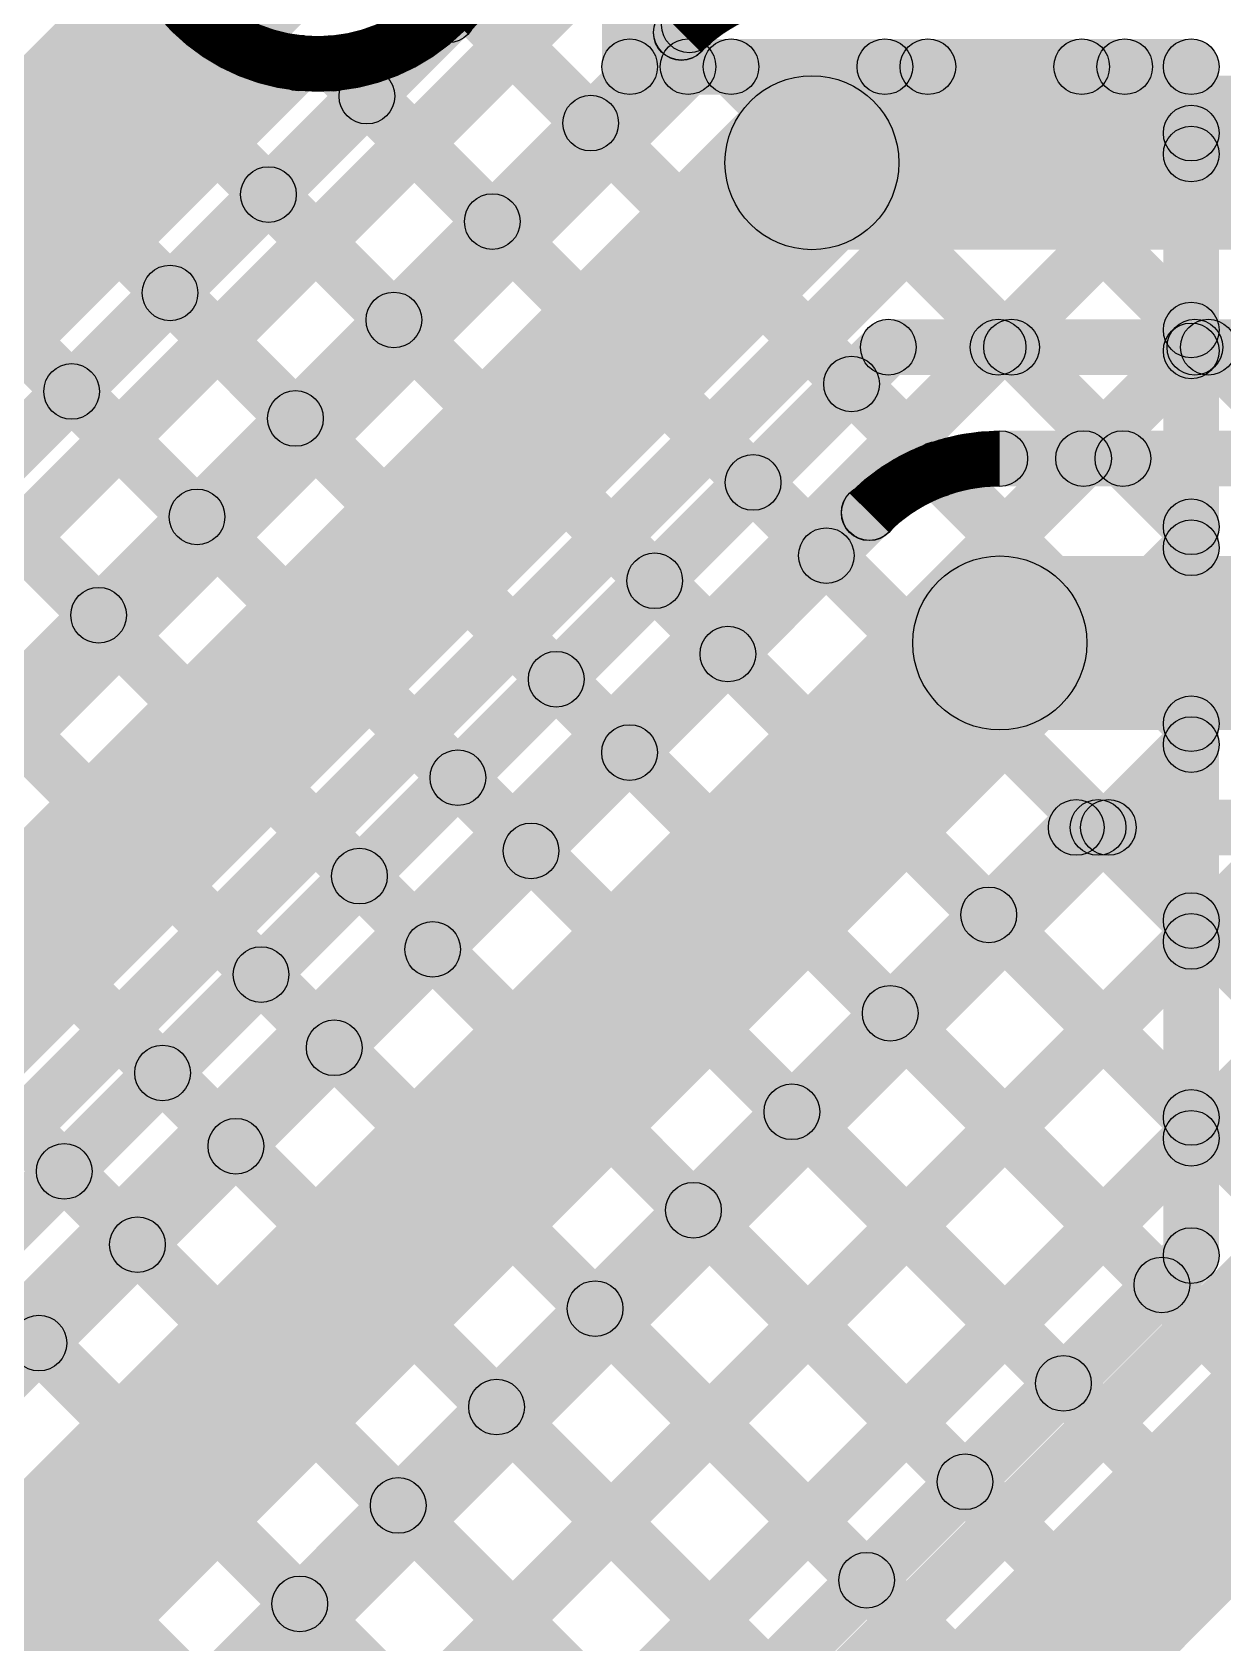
# Model space of a CAD drawing. Header units: millimetres. Extents: x 0.01 to 3.4, y 0.01 to 2.05.
# Drawn here: x 1.502 to 1.673, y 0.8173 to 1.0488 of the extents above; entities that cross this region are included whole.
import ezdxf

# ---------------------------------------------------------------- set-up
doc = ezdxf.new("R2010")
doc.units = ezdxf.units.MM
doc.header["$MEASUREMENT"] = 0
doc.layers.add('BottomLayer', color=5, linetype='Continuous')
doc.layers.add('TopLayer', color=1, linetype='Continuous')

msp = doc.modelspace()

# ---------------------------------------------------------------- hatches: boundary and pattern name
at = {"layer": 'BottomLayer'}
for points in [[(1.38453, 0.85476), (1.37888, 0.86042), (1.68928, 1.17083), (1.69494, 1.16517)], [(1.56547, 1.07506), (1.57113, 1.08072), (1.59922, 1.05263), (1.59356, 1.04697)], [(1.38384, 0.89316), (1.36616, 0.91084), (1.53416, 1.07884), (1.55184, 1.06116)], [(1.5612, 1.05105), (1.56686, 1.0567), (1.58504, 1.03852), (1.57938, 1.03286)], [(1.3966, 0.88047), (1.39094, 0.88612), (1.55891, 1.05409), (1.56457, 1.04843)], [(1.19906, 0.64688), (1.19341, 0.65254), (1.5924, 1.05153), (1.59806, 1.04588)], [(1.54722, 1.03674), (1.55288, 1.0424), (1.5709, 1.02438), (1.56524, 1.01872)], [(1.614, 1.0175), (1.614, 1.0425), (1.799, 1.0425), (1.799, 1.0175)], [(1.21605, 0.61437), (1.19837, 0.63205), (1.60516, 1.03884), (1.62284, 1.02116)], [(1.53308, 1.0226), (1.53873, 1.02826), (1.55676, 1.01023), (1.5511, 1.00458)], [(1.51893, 1.00846), (1.52459, 1.01412), (1.54262, 0.99609), (1.53696, 0.99043)], [(1.62498, 0.9995), (1.62498, 1.0075), (1.799, 1.0075), (1.799, 0.9995)], [(1.19784, 0.55493), (1.19218, 0.56059), (1.63792, 1.00633), (1.64358, 1.00067)], [(1.22881, 0.60168), (1.22316, 0.60734), (1.62215, 1.00633), (1.62781, 1.00067)], [(1.63986, 1.00067), (1.64552, 1.00633), (1.66152, 0.99033), (1.65586, 0.98467)], [(1.65586, 0.98467), (1.65021, 0.99033), (1.66621, 1.00633), (1.67186, 1.00067)], [(1.66814, 1.00067), (1.6738, 1.00633), (1.6898, 0.99033), (1.68414, 0.98467)], [(1.50479, 0.99432), (1.51045, 0.99997), (1.52847, 0.98195), (1.52282, 0.97629)], [(1.61686, 0.99538), (1.62252, 1.00104), (1.63481, 0.98875), (1.62916, 0.98309)], [(1.641, 0.9835), (1.641, 0.9915), (1.773, 0.9915), (1.773, 0.9835)], [(1.49065, 0.98017), (1.49631, 0.98583), (1.51433, 0.96781), (1.50867, 0.96215)], [(1.60272, 0.98124), (1.60838, 0.9869), (1.6189, 0.97638), (1.61324, 0.97072)], [(1.19784, 0.54966), (1.19218, 0.55531), (1.6194, 0.98253), (1.62506, 0.97688)], [(1.58858, 0.9671), (1.59423, 0.97276), (1.60476, 0.96223), (1.5991, 0.95658)], [(1.641, 0.9485), (1.641, 0.9735), (1.773, 0.9735), (1.773, 0.9485)], [(1.21205, 0.51437), (1.19437, 0.53205), (1.63216, 0.96984), (1.64984, 0.95216)], [(1.57443, 0.95296), (1.58009, 0.95862), (1.59062, 0.94809), (1.58496, 0.94243)], [(1.56029, 0.93882), (1.56595, 0.94447), (1.57647, 0.93395), (1.57082, 0.92829)], [(1.19784, 0.35694), (1.19218, 0.3626), (1.76691, 0.93733), (1.77257, 0.93167)], [(1.19784, 0.44179), (1.19218, 0.44745), (1.68206, 0.93733), (1.68772, 0.93167)], [(1.19784, 0.41351), (1.19218, 0.41916), (1.71034, 0.93733), (1.716, 0.93167)], [(1.19784, 0.47008), (1.19218, 0.47573), (1.65377, 0.93733), (1.65943, 0.93167)], [(1.19784, 0.38522), (1.19218, 0.39088), (1.73863, 0.93733), (1.74428, 0.93167)], [(1.22481, 0.50168), (1.21916, 0.50734), (1.64915, 0.93733), (1.65481, 0.93167)], [(1.65198, 0.9305), (1.65198, 0.9385), (1.773, 0.9385), (1.773, 0.9305)], [(1.65229, 0.93167), (1.65795, 0.93733), (2.05756, 0.53772), (2.0519, 0.53206)], [(1.54615, 0.92467), (1.55181, 0.93033), (1.56233, 0.91981), (1.55667, 0.91415)], [(1.63658, 0.9191), (1.64223, 0.92476), (2.04342, 0.52357), (2.03776, 0.51792)], [(1.53201, 0.91053), (1.53767, 0.91619), (1.54819, 0.90567), (1.54253, 0.90001)], [(1.62243, 0.90496), (1.62809, 0.91062), (2.02928, 0.50943), (2.02362, 0.50377)], [(1.51787, 0.89639), (1.52352, 0.90205), (1.53405, 0.89152), (1.52839, 0.88587)], [(1.60829, 0.89082), (1.61395, 0.89647), (2.01513, 0.49529), (2.00948, 0.48963)], [(1.50372, 0.88225), (1.50938, 0.8879), (1.5199, 0.87738), (1.51425, 0.87172)], [(1.59415, 0.87667), (1.59981, 0.88233), (2.00099, 0.48115), (1.99534, 0.47549)], [(1.48958, 0.86811), (1.49524, 0.87376), (1.50576, 0.86324), (1.50011, 0.85758)], [(1.58001, 0.86253), (1.58567, 0.86819), (1.98685, 0.467), (1.98119, 0.46135)], [(1.56587, 0.84839), (1.57152, 0.85405), (1.97271, 0.45286), (1.96705, 0.44721)], [(1.55172, 0.83425), (1.55738, 0.8399), (1.95857, 0.43872), (1.95291, 0.43306)], [(1.53758, 0.82011), (1.54324, 0.82576), (1.94442, 0.42458), (1.93877, 0.41892)]]:
    msp.add_hatch(color=5, dxfattribs=at).paths.add_polyline_path(points)
h = msp.add_hatch(color=5, dxfattribs=at)
edge = h.paths.add_edge_path()
edge.add_arc((1.56174, 1.05126), 0.004, 0, 360)
h = msp.add_hatch(color=5, dxfattribs=at)
edge = h.paths.add_edge_path()
edge.add_arc((1.56174, 1.05126), 0.004, 0, 360)
h = msp.add_hatch(color=5, dxfattribs=at)
edge = h.paths.add_edge_path()
edge.add_arc((1.59639, 1.0498), 0.004, 0, 360)
h = msp.add_hatch(color=5, dxfattribs=at)
edge = h.paths.add_edge_path()
edge.add_arc((1.59523, 1.0487), 0.004, 0, 360)
h = msp.add_hatch(color=5, dxfattribs=at)
edge = h.paths.add_edge_path()
edge.add_arc((1.59523, 1.0487), 0.004, 0, 360)
h = msp.add_hatch(color=5, dxfattribs=at)
edge = h.paths.add_edge_path()
edge.add_arc((1.59526, 1.04874), 0.004, 0, 360)
h = msp.add_hatch(color=5, dxfattribs=at)
edge = h.paths.add_edge_path()
edge.add_arc((1.55005, 1.03957), 0.004, 0, 360)
h = msp.add_hatch(color=5, dxfattribs=at)
edge = h.paths.add_edge_path()
edge.add_arc((1.614, 1.03), 0.0125, 0, 360)
h = msp.add_hatch(color=5, dxfattribs=at)
edge = h.paths.add_edge_path()
edge.add_arc((1.614, 1.03), 0.0125, 0, 360)
h = msp.add_hatch(color=5, dxfattribs=at)
edge = h.paths.add_edge_path()
edge.add_arc((1.58221, 1.03569), 0.004, 0, 360)
h = msp.add_hatch(color=5, dxfattribs=at)
edge = h.paths.add_edge_path()
edge.add_arc((1.53591, 1.02543), 0.004, 0, 360)
h = msp.add_hatch(color=5, dxfattribs=at)
edge = h.paths.add_edge_path()
edge.add_arc((1.56807, 1.02155), 0.004, 0, 360)
h = msp.add_hatch(color=5, dxfattribs=at)
edge = h.paths.add_edge_path()
edge.add_arc((1.52176, 1.01129), 0.004, 0, 360)
h = msp.add_hatch(color=5, dxfattribs=at)
edge = h.paths.add_edge_path()
edge.add_arc((1.55393, 1.00741), 0.004, 0, 360)
h = msp.add_hatch(color=5, dxfattribs=at)
edge = h.paths.add_edge_path()
edge.add_arc((1.62498, 1.0035), 0.004, 0, 360)
h = msp.add_hatch(color=5, dxfattribs=at)
edge = h.paths.add_edge_path()
edge.add_arc((1.62498, 1.0035), 0.004, 0, 360)
h = msp.add_hatch(color=5, dxfattribs=at)
edge = h.paths.add_edge_path()
edge.add_arc((1.64075, 1.0035), 0.004, 0, 360)
h = msp.add_hatch(color=5, dxfattribs=at)
edge = h.paths.add_edge_path()
edge.add_arc((1.64269, 1.0035), 0.004, 0, 360)
h = msp.add_hatch(color=5, dxfattribs=at)
edge = h.paths.add_edge_path()
edge.add_arc((1.66903, 1.0035), 0.004, 0, 360)
h = msp.add_hatch(color=5, dxfattribs=at)
edge = h.paths.add_edge_path()
edge.add_arc((1.67097, 1.0035), 0.004, 0, 360)
h = msp.add_hatch(color=5, dxfattribs=at)
edge = h.paths.add_edge_path()
edge.add_arc((1.61969, 0.99821), 0.004, 0, 360)
h = msp.add_hatch(color=5, dxfattribs=at)
edge = h.paths.add_edge_path()
edge.add_arc((1.50762, 0.99714), 0.004, 0, 360)
h = msp.add_hatch(color=5, dxfattribs=at)
edge = h.paths.add_edge_path()
edge.add_arc((1.53979, 0.99326), 0.004, 0, 360)
h = msp.add_hatch(color=5, dxfattribs=at)
edge = h.paths.add_edge_path()
edge.add_arc((1.641, 0.9875), 0.004, 0, 360)
h = msp.add_hatch(color=5, dxfattribs=at)
edge = h.paths.add_edge_path()
edge.add_arc((1.641, 0.9875), 0.004, 0, 360)
h = msp.add_hatch(color=5, dxfattribs=at)
edge = h.paths.add_edge_path()
edge.add_arc((1.641, 0.9875), 0.004, 0, 360)
h = msp.add_hatch(color=5, dxfattribs=at)
edge = h.paths.add_edge_path()
edge.add_arc((1.65303, 0.9875), 0.004, 0, 360)
h = msp.add_hatch(color=5, dxfattribs=at)
edge = h.paths.add_edge_path()
edge.add_arc((1.65869, 0.9875), 0.004, 0, 360)
h = msp.add_hatch(color=5, dxfattribs=at)
edge = h.paths.add_edge_path()
edge.add_arc((1.63198, 0.98592), 0.004, 0, 360)
h = msp.add_hatch(color=5, dxfattribs=at)
edge = h.paths.add_edge_path()
edge.add_arc((1.60555, 0.98407), 0.004, 0, 360)
h = msp.add_hatch(color=5, dxfattribs=at)
edge = h.paths.add_edge_path()
edge.add_arc((1.62223, 0.9797), 0.004, 0, 360)
h = msp.add_hatch(color=5, dxfattribs=at)
edge = h.paths.add_edge_path()
edge.add_arc((1.62223, 0.9797), 0.004, 0, 360)
h = msp.add_hatch(color=5, dxfattribs=at)
edge = h.paths.add_edge_path()
edge.add_arc((1.62226, 0.97974), 0.004, 0, 360)
h = msp.add_hatch(color=5, dxfattribs=at)
edge = h.paths.add_edge_path()
edge.add_arc((1.52564, 0.97912), 0.004, 0, 360)
h = msp.add_hatch(color=5, dxfattribs=at)
edge = h.paths.add_edge_path()
edge.add_arc((1.61607, 0.97355), 0.004, 0, 360)
h = msp.add_hatch(color=5, dxfattribs=at)
edge = h.paths.add_edge_path()
edge.add_arc((1.59141, 0.96993), 0.004, 0, 360)
h = msp.add_hatch(color=5, dxfattribs=at)
edge = h.paths.add_edge_path()
edge.add_arc((1.641, 0.961), 0.0125, 0, 360)
h = msp.add_hatch(color=5, dxfattribs=at)
edge = h.paths.add_edge_path()
edge.add_arc((1.641, 0.961), 0.0125, 0, 360)
h = msp.add_hatch(color=5, dxfattribs=at)
edge = h.paths.add_edge_path()
edge.add_arc((1.5115, 0.96498), 0.004, 0, 360)
h = msp.add_hatch(color=5, dxfattribs=at)
edge = h.paths.add_edge_path()
edge.add_arc((1.60193, 0.95941), 0.004, 0, 360)
h = msp.add_hatch(color=5, dxfattribs=at)
edge = h.paths.add_edge_path()
edge.add_arc((1.57726, 0.95579), 0.004, 0, 360)
h = msp.add_hatch(color=5, dxfattribs=at)
edge = h.paths.add_edge_path()
edge.add_arc((1.58779, 0.94526), 0.004, 0, 360)
h = msp.add_hatch(color=5, dxfattribs=at)
edge = h.paths.add_edge_path()
edge.add_arc((1.56312, 0.94164), 0.004, 0, 360)
h = msp.add_hatch(color=5, dxfattribs=at)
edge = h.paths.add_edge_path()
edge.add_arc((1.65198, 0.9345), 0.004, 0, 360)
h = msp.add_hatch(color=5, dxfattribs=at)
edge = h.paths.add_edge_path()
edge.add_arc((1.65198, 0.9345), 0.004, 0, 360)
h = msp.add_hatch(color=5, dxfattribs=at)
edge = h.paths.add_edge_path()
edge.add_arc((1.65512, 0.9345), 0.004, 0, 360)
h = msp.add_hatch(color=5, dxfattribs=at)
edge = h.paths.add_edge_path()
edge.add_arc((1.6566, 0.9345), 0.004, 0, 360)
h = msp.add_hatch(color=5, dxfattribs=at)
edge = h.paths.add_edge_path()
edge.add_arc((1.57364, 0.93112), 0.004, 0, 360)
h = msp.add_hatch(color=5, dxfattribs=at)
edge = h.paths.add_edge_path()
edge.add_arc((1.54898, 0.9275), 0.004, 0, 360)
h = msp.add_hatch(color=5, dxfattribs=at)
edge = h.paths.add_edge_path()
edge.add_arc((1.63941, 0.92193), 0.004, 0, 360)
h = msp.add_hatch(color=5, dxfattribs=at)
edge = h.paths.add_edge_path()
edge.add_arc((1.5595, 0.91698), 0.004, 0, 360)
h = msp.add_hatch(color=5, dxfattribs=at)
edge = h.paths.add_edge_path()
edge.add_arc((1.53484, 0.91336), 0.004, 0, 360)
h = msp.add_hatch(color=5, dxfattribs=at)
edge = h.paths.add_edge_path()
edge.add_arc((1.62526, 0.90779), 0.004, 0, 360)
h = msp.add_hatch(color=5, dxfattribs=at)
edge = h.paths.add_edge_path()
edge.add_arc((1.54536, 0.90284), 0.004, 0, 360)
h = msp.add_hatch(color=5, dxfattribs=at)
edge = h.paths.add_edge_path()
edge.add_arc((1.52069, 0.89922), 0.004, 0, 360)
h = msp.add_hatch(color=5, dxfattribs=at)
edge = h.paths.add_edge_path()
edge.add_arc((1.61112, 0.89364), 0.004, 0, 360)
h = msp.add_hatch(color=5, dxfattribs=at)
edge = h.paths.add_edge_path()
edge.add_arc((1.53122, 0.88869), 0.004, 0, 360)
h = msp.add_hatch(color=5, dxfattribs=at)
edge = h.paths.add_edge_path()
edge.add_arc((1.50655, 0.88508), 0.004, 0, 360)
h = msp.add_hatch(color=5, dxfattribs=at)
edge = h.paths.add_edge_path()
edge.add_arc((1.59698, 0.8795), 0.004, 0, 360)
h = msp.add_hatch(color=5, dxfattribs=at)
edge = h.paths.add_edge_path()
edge.add_arc((1.51708, 0.87455), 0.004, 0, 360)
h = msp.add_hatch(color=5, dxfattribs=at)
edge = h.paths.add_edge_path()
edge.add_arc((1.58284, 0.86536), 0.004, 0, 360)
h = msp.add_hatch(color=5, dxfattribs=at)
edge = h.paths.add_edge_path()
edge.add_arc((1.50293, 0.86041), 0.004, 0, 360)
h = msp.add_hatch(color=5, dxfattribs=at)
edge = h.paths.add_edge_path()
edge.add_arc((1.56869, 0.85122), 0.004, 0, 360)
h = msp.add_hatch(color=5, dxfattribs=at)
edge = h.paths.add_edge_path()
edge.add_arc((1.55455, 0.83708), 0.004, 0, 360)
h = msp.add_hatch(color=5, dxfattribs=at)
edge = h.paths.add_edge_path()
edge.add_arc((1.54041, 0.82293), 0.004, 0, 360)
at = {"layer": 'TopLayer'}
for points in [[(1.59182, 1.0438), (1.58382, 1.0438), (1.58382, 1.06939), (1.59182, 1.06939)], [(1.49248, 1.0632), (1.49814, 1.06885), (1.67133, 0.89566), (1.66567, 0.89001)], [(1.384, 0.85423), (1.37834, 0.85989), (1.58499, 1.06653), (1.59065, 1.06088)], [(1.37983, 0.90663), (1.37417, 0.91228), (1.5194, 1.05751), (1.52505, 1.05185)], [(1.56071, 1.05154), (1.56637, 1.05719), (1.67133, 0.95223), (1.66567, 0.94657)], [(1.47834, 1.04905), (1.484, 1.05471), (1.66712, 0.87159), (1.66146, 0.86593)], [(1.19784, 0.58321), (1.19218, 0.58887), (1.64994, 1.04663), (1.6556, 1.04097)], [(1.19784, 0.63978), (1.19218, 0.64544), (1.59337, 1.04663), (1.59903, 1.04097)], [(1.19784, 0.6115), (1.19218, 0.61715), (1.62166, 1.04663), (1.62731, 1.04097)], [(1.37983, 0.87834), (1.37417, 0.884), (1.53734, 1.04717), (1.543, 1.04152)], [(1.5425, 1.04147), (1.54815, 1.04712), (1.67133, 0.92395), (1.66567, 0.91829)], [(1.58782, 1.0398), (1.58782, 1.0478), (1.6685, 1.0478), (1.6685, 1.0398)], [(1.59956, 1.04097), (1.60521, 1.04663), (1.67133, 0.98052), (1.66567, 0.97486)], [(1.62784, 1.04097), (1.6335, 1.04663), (1.67133, 1.0088), (1.66567, 1.00314)], [(1.65612, 1.04097), (1.66178, 1.04663), (1.67133, 1.03708), (1.66567, 1.03143)], [(1.6725, 0.87298), (1.6645, 0.87298), (1.6645, 1.0438), (1.6725, 1.0438)], [(1.4642, 1.03491), (1.46985, 1.04057), (1.65297, 0.85745), (1.64732, 0.85179)], [(1.19784, 0.55493), (1.19218, 0.56059), (1.66567, 1.03408), (1.67133, 1.02842)], [(1.45005, 1.02077), (1.45571, 1.02643), (1.63883, 0.84331), (1.63317, 0.83765)], [(1.43591, 1.00663), (1.44157, 1.01228), (1.62469, 0.82917), (1.61903, 0.82351)], [(1.19784, 0.52665), (1.19218, 0.5323), (1.66567, 1.00579), (1.67133, 1.00014)], [(1.42177, 0.99249), (1.42743, 0.99814), (1.61055, 0.81502), (1.60489, 0.80937)], [(1.40763, 0.97834), (1.41328, 0.984), (1.5964, 0.80088), (1.59075, 0.79522)], [(1.19784, 0.49836), (1.19218, 0.50402), (1.66567, 0.97751), (1.67133, 0.97185)], [(1.39349, 0.9642), (1.39914, 0.96986), (1.58226, 0.78674), (1.57661, 0.78108)], [(1.37934, 0.95006), (1.385, 0.95572), (1.56812, 0.7726), (1.56246, 0.76694)], [(1.19784, 0.47008), (1.19218, 0.47573), (1.66567, 0.94923), (1.67133, 0.94357)], [(1.20293, 0.44688), (1.19727, 0.45254), (1.66567, 0.92094), (1.67133, 0.91528)], [(1.23121, 0.44688), (1.22556, 0.45254), (1.66567, 0.89266), (1.67133, 0.887)], [(1.24806, 0.44688), (1.24241, 0.45254), (1.66567, 0.87581), (1.67133, 0.87015)], [(1.26505, 0.41437), (1.24737, 0.43205), (1.68616, 0.87084), (1.70384, 0.85316)]]:
    msp.add_hatch(color=1, dxfattribs=at).paths.add_polyline_path(points)
h = msp.add_hatch(color=1, dxfattribs=at)
edge = h.paths.add_edge_path()
edge.add_arc((1.54017, 1.04434), 0.004, 0, 360)
h = msp.add_hatch(color=1, dxfattribs=at)
edge = h.paths.add_edge_path()
edge.add_arc((1.54532, 1.04429), 0.004, 0, 360)
h = msp.add_hatch(color=1, dxfattribs=at)
edge = h.paths.add_edge_path()
edge.add_arc((1.58782, 1.0438), 0.004, 0, 360)
h = msp.add_hatch(color=1, dxfattribs=at)
edge = h.paths.add_edge_path()
edge.add_arc((1.58782, 1.0438), 0.004, 0, 360)
h = msp.add_hatch(color=1, dxfattribs=at)
edge = h.paths.add_edge_path()
edge.add_arc((1.5962, 1.0438), 0.004, 0, 360)
h = msp.add_hatch(color=1, dxfattribs=at)
edge = h.paths.add_edge_path()
edge.add_arc((1.60238, 1.0438), 0.004, 0, 360)
h = msp.add_hatch(color=1, dxfattribs=at)
edge = h.paths.add_edge_path()
edge.add_arc((1.62448, 1.0438), 0.004, 0, 360)
h = msp.add_hatch(color=1, dxfattribs=at)
edge = h.paths.add_edge_path()
edge.add_arc((1.63067, 1.0438), 0.004, 0, 360)
h = msp.add_hatch(color=1, dxfattribs=at)
edge = h.paths.add_edge_path()
edge.add_arc((1.65277, 1.0438), 0.004, 0, 360)
h = msp.add_hatch(color=1, dxfattribs=at)
edge = h.paths.add_edge_path()
edge.add_arc((1.65895, 1.0438), 0.004, 0, 360)
h = msp.add_hatch(color=1, dxfattribs=at)
edge = h.paths.add_edge_path()
edge.add_arc((1.6685, 1.0438), 0.004, 0, 360)
h = msp.add_hatch(color=1, dxfattribs=at)
edge = h.paths.add_edge_path()
edge.add_arc((1.6685, 1.0438), 0.004, 0, 360)
h = msp.add_hatch(color=1, dxfattribs=at)
edge = h.paths.add_edge_path()
edge.add_arc((1.6685, 1.03426), 0.004, 0, 360)
h = msp.add_hatch(color=1, dxfattribs=at)
edge = h.paths.add_edge_path()
edge.add_arc((1.6685, 1.03125), 0.004, 0, 360)
h = msp.add_hatch(color=1, dxfattribs=at)
edge = h.paths.add_edge_path()
edge.add_arc((1.6685, 1.00597), 0.004, 0, 360)
h = msp.add_hatch(color=1, dxfattribs=at)
edge = h.paths.add_edge_path()
edge.add_arc((1.6685, 1.00297), 0.004, 0, 360)
h = msp.add_hatch(color=1, dxfattribs=at)
edge = h.paths.add_edge_path()
edge.add_arc((1.6685, 0.97769), 0.004, 0, 360)
h = msp.add_hatch(color=1, dxfattribs=at)
edge = h.paths.add_edge_path()
edge.add_arc((1.6685, 0.97468), 0.004, 0, 360)
h = msp.add_hatch(color=1, dxfattribs=at)
edge = h.paths.add_edge_path()
edge.add_arc((1.6685, 0.9494), 0.004, 0, 360)
h = msp.add_hatch(color=1, dxfattribs=at)
edge = h.paths.add_edge_path()
edge.add_arc((1.6685, 0.9464), 0.004, 0, 360)
h = msp.add_hatch(color=1, dxfattribs=at)
edge = h.paths.add_edge_path()
edge.add_arc((1.6685, 0.92112), 0.004, 0, 360)
h = msp.add_hatch(color=1, dxfattribs=at)
edge = h.paths.add_edge_path()
edge.add_arc((1.6685, 0.91811), 0.004, 0, 360)
h = msp.add_hatch(color=1, dxfattribs=at)
edge = h.paths.add_edge_path()
edge.add_arc((1.6685, 0.89283), 0.004, 0, 360)
h = msp.add_hatch(color=1, dxfattribs=at)
edge = h.paths.add_edge_path()
edge.add_arc((1.6685, 0.88983), 0.004, 0, 360)
h = msp.add_hatch(color=1, dxfattribs=at)
edge = h.paths.add_edge_path()
edge.add_arc((1.6685, 0.87298), 0.004, 0, 360)
h = msp.add_hatch(color=1, dxfattribs=at)
edge = h.paths.add_edge_path()
edge.add_arc((1.6685, 0.87298), 0.004, 0, 360)
h = msp.add_hatch(color=1, dxfattribs=at)
edge = h.paths.add_edge_path()
edge.add_arc((1.66429, 0.86876), 0.004, 0, 360)
h = msp.add_hatch(color=1, dxfattribs=at)
edge = h.paths.add_edge_path()
edge.add_arc((1.65014, 0.85462), 0.004, 0, 360)
h = msp.add_hatch(color=1, dxfattribs=at)
edge = h.paths.add_edge_path()
edge.add_arc((1.636, 0.84048), 0.004, 0, 360)
h = msp.add_hatch(color=1, dxfattribs=at)
edge = h.paths.add_edge_path()
edge.add_arc((1.62186, 0.82634), 0.004, 0, 360)

# ---------------------------------------------------------------- linework, layer by layer
at = {"layer": 'BottomLayer', "const_width": 0.008}
for points in [[(1.5695, 1.07, -0.198912), (1.56174, 1.05126)], [(1.59523, 1.0487, -0.199375), (1.614, 1.0565)], [(1.59526, 1.04874, -0.198912), (1.614, 1.0565)], [(1.62223, 0.9797, -0.199375), (1.641, 0.9875)], [(1.62226, 0.97974, -0.198912), (1.641, 0.9875)]]:
    msp.add_lwpolyline(points, format="xyb", dxfattribs=at)
at = {"layer": 'BottomLayer'}
for centre, radius in [((1.56174, 1.05126), 0.004), ((1.56174, 1.05126), 0.004), ((1.59639, 1.0498), 0.004), ((1.59523, 1.0487), 0.004), ((1.59523, 1.0487), 0.004), ((1.59526, 1.04874), 0.004), ((1.55005, 1.03957), 0.004), ((1.614, 1.03), 0.0125), ((1.614, 1.03), 0.0125), ((1.58221, 1.03569), 0.004), ((1.53591, 1.02543), 0.004), ((1.56807, 1.02155), 0.004), ((1.52176, 1.01129), 0.004), ((1.55393, 1.00741), 0.004), ((1.62498, 1.0035), 0.004), ((1.62498, 1.0035), 0.004), ((1.64075, 1.0035), 0.004), ((1.64269, 1.0035), 0.004), ((1.66903, 1.0035), 0.004), ((1.67097, 1.0035), 0.004), ((1.61969, 0.99821), 0.004), ((1.50762, 0.99714), 0.004), ((1.53979, 0.99326), 0.004), ((1.641, 0.9875), 0.004), ((1.641, 0.9875), 0.004), ((1.641, 0.9875), 0.004), ((1.65303, 0.9875), 0.004), ((1.65869, 0.9875), 0.004), ((1.63198, 0.98592), 0.004), ((1.60555, 0.98407), 0.004), ((1.62223, 0.9797), 0.004), ((1.62223, 0.9797), 0.004), ((1.62226, 0.97974), 0.004), ((1.52564, 0.97912), 0.004), ((1.61607, 0.97355), 0.004), ((1.59141, 0.96993), 0.004), ((1.641, 0.961), 0.0125), ((1.641, 0.961), 0.0125), ((1.5115, 0.96498), 0.004), ((1.60193, 0.95941), 0.004), ((1.57726, 0.95579), 0.004), ((1.58779, 0.94526), 0.004), ((1.56312, 0.94164), 0.004), ((1.65198, 0.9345), 0.004), ((1.65198, 0.9345), 0.004), ((1.65512, 0.9345), 0.004), ((1.6566, 0.9345), 0.004), ((1.57364, 0.93112), 0.004), ((1.54898, 0.9275), 0.004), ((1.63941, 0.92193), 0.004), ((1.5595, 0.91698), 0.004), ((1.53484, 0.91336), 0.004), ((1.62526, 0.90779), 0.004), ((1.54536, 0.90284), 0.004), ((1.52069, 0.89922), 0.004), ((1.61112, 0.89364), 0.004), ((1.53122, 0.88869), 0.004), ((1.50655, 0.88508), 0.004), ((1.59698, 0.8795), 0.004), ((1.51708, 0.87455), 0.004), ((1.58284, 0.86536), 0.004), ((1.50293, 0.86041), 0.004), ((1.56869, 0.85122), 0.004), ((1.55455, 0.83708), 0.004), ((1.54041, 0.82293), 0.004)]:
    msp.add_circle(centre, radius, dxfattribs=at)
at = {"layer": 'TopLayer', "const_width": 0.008}
msp.add_lwpolyline([(1.56881, 1.07, -1.417687), (1.523, 1.08632)], format="xyb", dxfattribs=at)
at = {"layer": 'TopLayer'}
for centre in [(1.54017, 1.04434), (1.54532, 1.04429), (1.58782, 1.0438), (1.58782, 1.0438), (1.5962, 1.0438), (1.60238, 1.0438), (1.62448, 1.0438), (1.63067, 1.0438), (1.65277, 1.0438), (1.65895, 1.0438), (1.6685, 1.0438), (1.6685, 1.0438), (1.6685, 1.03426), (1.6685, 1.03125), (1.6685, 1.00597), (1.6685, 1.00297), (1.6685, 0.97769), (1.6685, 0.97468), (1.6685, 0.9494), (1.6685, 0.9464), (1.6685, 0.92112), (1.6685, 0.91811), (1.6685, 0.89283), (1.6685, 0.88983), (1.6685, 0.87298), (1.6685, 0.87298), (1.66429, 0.86876), (1.65014, 0.85462), (1.636, 0.84048), (1.62186, 0.82634)]:
    msp.add_circle(centre, 0.004, dxfattribs=at)

doc.saveas('drawing.dxf')
